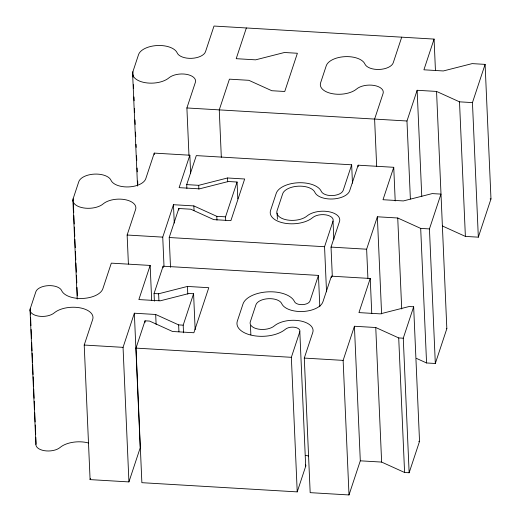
<?xml version="1.0" encoding="UTF-8"?>
<svg xmlns="http://www.w3.org/2000/svg" width="521" height="521" viewBox="0 0 521 521"><rect width="100%" height="100%" fill="white"/><g stroke="black" fill="none" stroke-linecap="round" stroke-linejoin="round"><path stroke-width="0.78" d="M30.485 314.905L30.218 308.79L35.864 291.727A13.149 6.851 -2.5 0 1 48.486 285.645A13.149 6.851 -2.5 0 1 61.628 290.575A21.042 10.961 -2.5 0 0 82.657 298.455A21.042 10.961 -2.5 0 0 102.852 288.732L111.318 263.138L150.159 265.436L151.689 300.604M73.207 200.292L73.135 198.768L78.782 181.699A16.438 8.564 -2.5 0 1 94.561 174.105A16.438 8.564 -2.5 0 1 110.986 180.259A17.753 9.248 -2.5 0 0 128.733 186.915A17.753 9.248 -2.5 0 0 145.769 178.71L154.242 153.109L189.839 155.219L190.64 173.571M133.129 77.056L132.894 71.703L138.54 54.64A19.726 10.277 -2.5 0 1 157.472 45.522A19.726 10.277 -2.5 0 1 177.186 52.914A14.464 7.535 -2.5 0 0 191.643 58.332A14.464 7.535 -2.5 0 0 205.528 51.651L214.001 26.05L434.078 39.088L435.445 70.433M150.159 265.436L138.866 299.568L160.201 300.832L189.025 293.492L193.584 293.759L183.19 325.156L178.638 324.889L155.681 314.482L134.346 313.219L140.221 447.786L128.928 481.912L90.094 479.613L84.213 345.045L92.686 319.451A21.042 10.961 -2.5 0 0 79.576 307.755A21.042 10.961 -2.5 0 0 54.243 312.887A13.149 6.851 -2.5 0 1 38.411 316.097A13.149 6.851 -2.5 0 1 30.218 308.79M128.407 264.075L127.137 235.023L135.61 209.422A17.753 9.248 -2.5 0 0 124.545 199.556A17.753 9.248 -2.5 0 0 103.171 203.893A16.438 8.564 -2.5 0 1 83.38 207.905A16.438 8.564 -2.5 0 1 73.135 198.768M188.967 155.369L186.896 107.964L195.368 82.364A14.464 7.535 -2.5 0 0 186.355 74.321A14.464 7.535 -2.5 0 0 168.934 77.857A19.726 10.277 -2.5 0 1 145.183 82.67A19.726 10.277 -2.5 0 1 132.894 71.703M128.928 481.912L123.054 347.351L134.346 313.219M164.004 266.185L162.741 237.133L173.467 204.707L193.845 205.912L216.801 216.326L225.547 216.84L237.068 182.031L228.322 181.51L199.491 188.849L179.113 187.645L189.839 155.219M170.51 267.332L169.208 237.517L178.807 208.504L190.797 209.214L213.753 219.621L230.894 220.637L244.668 178.996L227.527 177.98L198.703 185.326L186.713 184.616L186.883 188.439M186.713 184.616L196.313 155.603L351.662 164.805L352.463 183.158M90.094 479.613L90.446 478.545M154.066 293.505L163.099 266.205L318.448 275.407L309.982 301.001A7.893 4.109 -2.5 0 1 302.408 304.648A7.893 4.109 -2.5 0 1 294.521 301.692A26.304 13.702 -2.5 0 0 268.237 291.838A26.304 13.702 -2.5 0 0 242.994 303.997L237.348 321.06A26.304 13.702 -2.5 0 0 253.734 335.68A26.304 13.702 -2.5 0 0 285.397 329.259A7.893 4.109 -2.5 0 1 294.899 327.331A7.893 4.109 -2.5 0 1 299.816 331.721L305.69 466.282L297.224 491.883L141.875 482.68L136.001 348.113L145.033 320.812L149.586 321.079L172.542 331.486L193.877 332.75L208.784 287.703L187.449 286.439L158.618 293.779L154.066 293.505L154.398 301.151M246.361 27.965L236.202 58.684L255.616 59.837L284.446 52.497L297.393 53.259L284.746 91.488L271.799 90.719L248.843 80.312L229.422 79.159L219.256 109.879L221.327 157.283M326.53 291.825L324.557 246.72L333.03 221.119A11.175 5.822 -2.5 0 0 326.068 214.906A11.175 5.822 -2.5 0 0 312.607 217.635A23.015 11.99 -2.5 0 1 284.896 223.249A23.015 11.99 -2.5 0 1 270.562 210.458L276.208 193.395A23.015 11.99 -2.5 0 1 298.292 182.76A23.015 11.99 -2.5 0 1 321.294 191.383A11.175 5.822 -2.5 0 0 332.463 195.57A11.175 5.822 -2.5 0 0 343.196 190.399L351.662 164.805M297.224 491.883L291.35 357.315L299.816 331.721M332.3 276.156L331.03 247.097L339.503 221.503A17.753 9.248 -2.5 0 0 328.445 211.637A17.753 9.248 -2.5 0 0 307.064 215.968A16.438 8.564 -2.5 0 1 287.273 219.979A16.438 8.564 -2.5 0 1 277.029 210.842L282.682 193.779A16.438 8.564 -2.5 0 1 298.455 186.179A16.438 8.564 -2.5 0 1 314.886 192.34A17.753 9.248 -2.5 0 0 332.626 198.989A17.753 9.248 -2.5 0 0 349.663 190.784L358.135 165.19L393.739 167.3L395.205 200.937M401.711 37.167L393.244 62.767A14.464 7.535 -2.5 0 1 379.36 69.449A14.464 7.535 -2.5 0 1 364.902 64.031A19.726 10.277 -2.5 0 0 345.189 56.646A19.726 10.277 -2.5 0 0 326.257 65.757L320.61 82.826A19.726 10.277 -2.5 0 0 332.893 93.787A19.726 10.277 -2.5 0 0 356.651 88.974A14.464 7.535 -2.5 0 1 374.065 85.444A14.464 7.535 -2.5 0 1 383.078 93.48L374.606 119.081L376.676 166.486M370.236 278.475L358.943 312.6L380.278 313.863L409.102 306.524L413.661 306.797L403.267 338.194L398.715 337.927L375.758 327.52L354.423 326.257L360.298 460.818L349.005 494.95L310.171 492.651L304.29 358.083L312.763 332.489A21.042 10.961 -2.5 0 0 299.653 320.793A21.042 10.961 -2.5 0 0 274.32 325.925A13.149 6.851 -2.5 0 1 258.488 329.135A13.149 6.851 -2.5 0 1 250.295 321.828L255.941 304.759A13.149 6.851 -2.5 0 1 268.562 298.683A13.149 6.851 -2.5 0 1 281.705 303.613A21.042 10.961 -2.5 0 0 302.734 311.493A21.042 10.961 -2.5 0 0 322.929 301.77L331.395 276.169L370.236 278.475L371.766 313.642M410.379 198.983L406.973 120.996L417.139 90.283L436.552 91.429L459.509 101.836L472.456 102.604L485.103 64.383L472.156 63.614L443.332 70.954L423.912 69.801L434.078 39.088M367.904 278.266L366.634 249.207L377.36 216.788L397.738 217.993L420.694 228.4L429.441 228.921L440.961 194.105L432.215 193.591L403.384 200.93L383.007 199.719L393.739 167.3M349.005 494.95L343.131 360.382L354.423 326.257M416.526 358.415L426.569 362.968L435.322 363.482L446.836 328.673L436.552 91.429M442.427 225.997L465.383 236.404L478.33 237.172L490.977 198.944L485.103 64.383M360.298 460.818L381.632 462.081L404.589 472.488L409.141 472.762L419.535 441.359L413.661 306.797M186.896 107.964L406.973 120.996M490.17 198.898L490.977 198.944M127.137 235.023L162.741 237.133M169.208 237.517L324.557 246.72M331.03 247.097L366.634 249.207M446.289 328.64L446.836 328.673M84.213 345.045L123.054 347.351M136.001 348.113L291.35 357.315M304.29 358.083L343.131 360.382M418.682 441.313L419.535 441.359M472.456 102.604L478.33 237.172M459.509 101.836L465.383 236.404M429.441 228.921L435.322 363.482M417.139 90.283L421.776 196.56M420.694 228.4L426.569 362.968M403.267 338.194L409.141 472.762M397.738 217.993L401.711 308.979M398.715 337.927L404.589 472.488M377.36 216.788L381.6 313.889M375.758 327.52L381.632 462.081M358.135 165.19L358.201 166.72M333.03 221.119L333.831 239.471M331.395 276.169L331.46 277.7M318.448 275.407L319.822 306.752M277.133 213.135L277.4 219.25M250.458 325.651L250.861 334.821M237.068 182.031L237.804 198.846M227.527 177.98L227.697 181.803M225.547 216.84L225.717 220.663M216.801 216.326L216.964 220.149M198.703 185.326L198.866 189.149M193.845 205.912L194.046 210.504M193.584 293.759L195.154 329.695M187.449 286.439L187.781 294.085M178.807 208.504L178.879 210.035M183.19 325.156L183.529 332.802M173.467 204.707L174.268 223.06M178.638 324.889L178.937 331.773M163.099 266.205L163.171 267.729M154.242 153.109L154.307 154.639M158.618 293.779L158.925 300.656M155.681 314.482L156.118 324.42M145.033 320.812L145.099 322.343M133.461 84.702L133.63 88.524M133.995 96.939L134.164 100.761M134.496 108.407L134.665 112.23M134.998 119.876L135.2 124.46M135.532 132.106L135.734 136.691M136.066 144.337L136.202 147.397M136.567 155.805L136.769 160.396M137.101 168.042L137.27 171.865M137.668 181.041L137.804 184.095M132.601 73.376L137.524 186.056M73.337 203.353L73.741 212.529M73.871 215.583L74.236 223.997M74.373 227.052L74.77 236.228M74.907 239.289L75.271 247.696M75.441 251.519L75.806 259.933M75.942 262.988L76.34 272.164M76.476 275.225L76.808 282.87M77.01 287.455L77.375 295.869M72.894 200.162L77.212 299.061M30.583 317.198L30.947 325.612M31.117 329.435L31.52 338.611M31.683 342.434L32.055 350.841M32.152 353.134L32.549 362.31M32.654 364.602L33.084 374.54M33.188 376.839L33.618 386.777M33.722 389.07L34.119 398.246M34.256 401.307L34.62 409.714M34.757 412.775L35.154 421.945M35.291 425.006L35.688 434.182M35.825 437.236L36.092 443.358A13.149 6.851 -2.5 0 0 44.285 450.665A13.149 6.851 -2.5 0 0 60.117 447.454A21.042 10.961 -2.5 0 1 88.531 443M30.023 309.904L35.897 444.472M305.527 455.354A21.042 10.961 -2.5 0 1 308.608 456.038M305.566 464.576A7.893 4.109 -2.5 0 1 305.69 466.282"/></g></svg>
